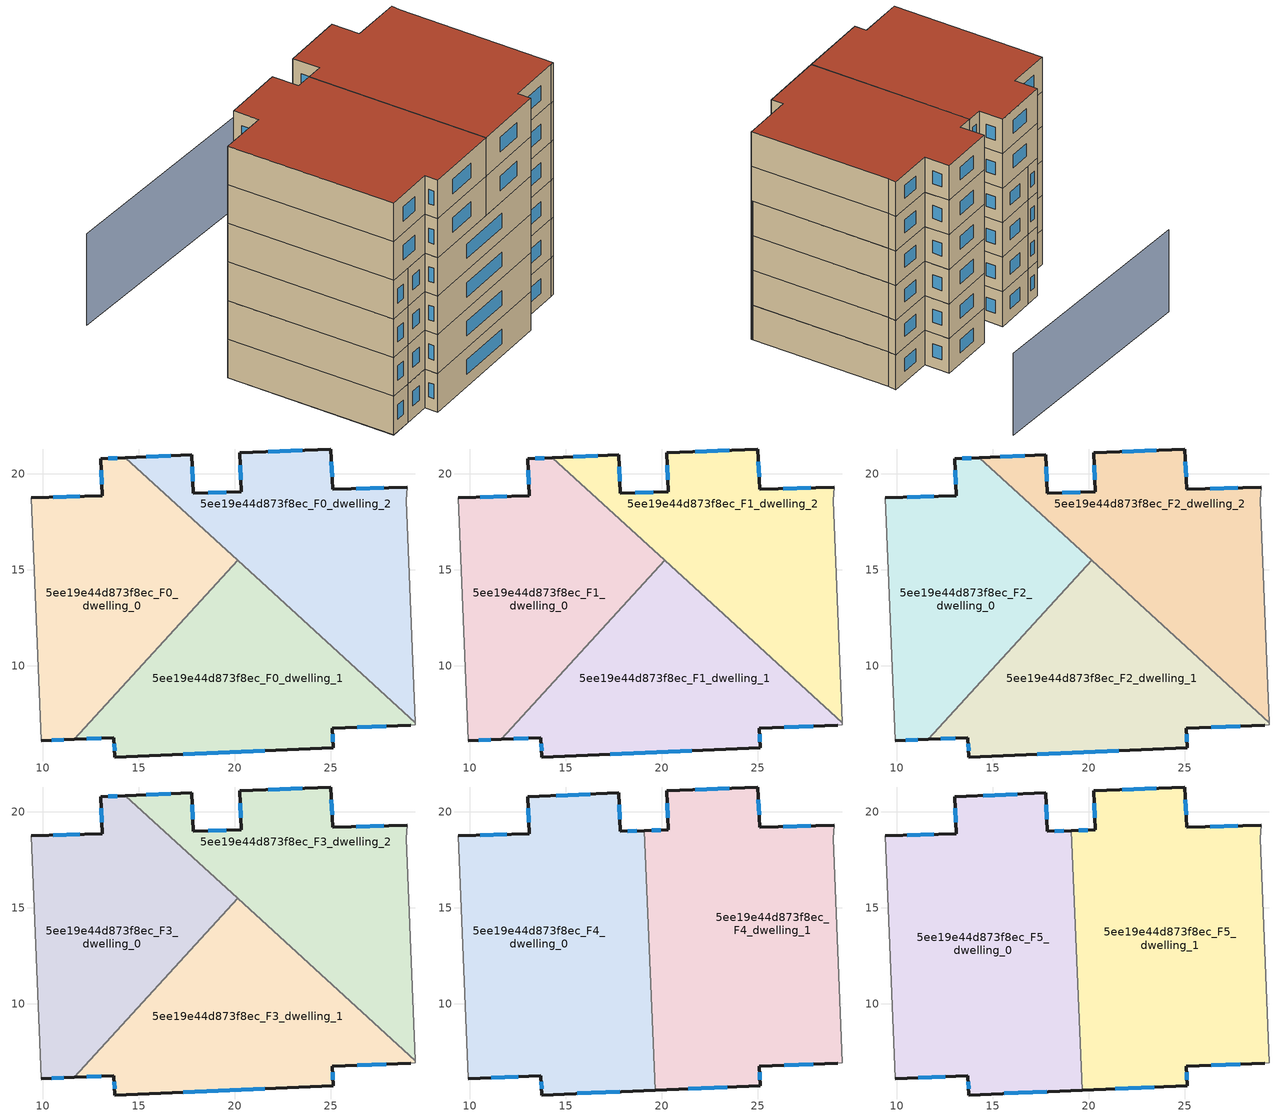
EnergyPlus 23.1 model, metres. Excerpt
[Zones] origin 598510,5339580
5ee19e44d873f8ec_F0_dwelling_0
 floor ground (EU_floor_Construction): 20.13,15.49 11.62,6.16 9.91,6.09 9.38,18.75 13.09,18.85 13.01,20.78 14.28,20.83 z0
 wall outside (EU_wall_Construction): 9.91,6.09 11.62,6.16 / 14.28,20.83 13.01,20.78 13.09,18.85 9.38,18.75 z0:3
 wall adiabatic (EU_wall_Construction): 9.38,18.75 9.91,6.09 z0:3
 wall to 5ee19e44d873f8ec_F0_dwelling_1 (EU_wall_Construction): 11.62,6.16 20.14,15.49 z0:3
 wall to 5ee19e44d873f8ec_F0_dwelling_2 (EU_wall_Construction): 20.14,15.49 14.28,20.83 z0:3
 window (EU_Window_Construction): 10.45,6.11 11.08,6.14 / 11.93,18.82 10.54,18.78 / 13.03,20.18 13.06,19.46 / 13.88,20.82 13.41,20.8 z0.94:2.06
5ee19e44d873f8ec_F0_dwelling_1
 floor ground (EU_floor_Construction): 29.4,7.04 29.4,6.92 29.17,6.91 25.08,6.73 25.12,5.73 13.75,5.25 13.7,6.25 11.62,6.16 20.13,15.49 z0
 wall outside (EU_wall_Construction): 11.62,6.16 13.7,6.25 13.75,5.25 25.12,5.73 25.08,6.73 29.17,6.91 z0:3
 wall adiabatic (EU_wall_Construction): 29.17,6.91 29.4,6.92 29.4,7.04 z0:3
 wall to 5ee19e44d873f8ec_F0_dwelling_2 (EU_wall_Construction): 29.4,7.04 20.14,15.49 z0:3
 window (EU_Window_Construction): 26.36,6.79 27.88,6.85 / 25.1,6.05 25.09,6.42 / 17.31,5.4 21.55,5.58 / 13.71,5.93 13.73,5.56 / 12.27,6.19 13.05,6.22 z0.94:2.06
5ee19e44d873f8ec_F0_dwelling_2
 floor ground (EU_floor_Construction): 28.98,19.31 28.91,18.62 29.4,7.04 14.28,20.83 17.75,20.98 17.84,18.98 20.33,19.06 20.25,21.09 24.99,21.29 25.09,19.19 z0
 wall outside (EU_wall_Construction): 28.98,19.31 25.09,19.19 24.99,21.29 20.25,21.09 20.33,19.06 17.84,18.98 17.75,20.98 14.28,20.83 z0:3
 wall adiabatic (EU_wall_Construction): 29.4,7.04 28.91,18.62 28.98,19.31 z0:3
 window (EU_Window_Construction): 20.28,20.45 20.31,19.69 / 23.51,21.22 21.74,21.15 / 25.06,19.85 25.03,20.63 / 27.76,19.27 26.31,19.23 / 16.66,20.94 15.37,20.88 / 17.81,19.61 17.78,20.36 / 19.55,19.03 18.62,19.01 z0.94:2.06
5ee19e44d873f8ec_F1_dwelling_0
 floor to 5ee19e44d873f8ec_F0_dwelling_0 (EU_floor_Construction): 20.13,15.49 11.62,6.16 9.91,6.09 9.38,18.75 13.09,18.85 13.01,20.78 14.28,20.83 z3
 wall outside (EU_wall_Construction): 9.91,6.09 11.62,6.16 / 14.28,20.83 13.01,20.78 13.09,18.85 9.38,18.75 z3:6
 wall adiabatic (EU_wall_Construction): 9.38,18.75 9.91,6.09 z3:6
 wall to 5ee19e44d873f8ec_F1_dwelling_1 (EU_wall_Construction): 11.62,6.16 20.14,15.49 z3:6
 wall to 5ee19e44d873f8ec_F1_dwelling_2 (EU_wall_Construction): 20.14,15.49 14.28,20.83 z3:6
 window (EU_Window_Construction): 10.45,6.11 11.08,6.14 / 11.93,18.82 10.54,18.78 / 13.03,20.18 13.06,19.46 / 13.88,20.82 13.41,20.8 z3.94:5.06
5ee19e44d873f8ec_F1_dwelling_1
 floor to 5ee19e44d873f8ec_F0_dwelling_1 (EU_floor_Construction): 29.4,7.04 29.4,6.92 29.17,6.91 25.08,6.73 25.12,5.73 13.75,5.25 13.7,6.25 11.62,6.16 20.13,15.49 z3
 wall outside (EU_wall_Construction): 11.62,6.16 13.7,6.25 13.75,5.25 25.12,5.73 25.08,6.73 29.17,6.91 z3:6
 wall adiabatic (EU_wall_Construction): 29.17,6.91 29.4,6.92 29.4,7.04 z3:6
 wall to 5ee19e44d873f8ec_F1_dwelling_2 (EU_wall_Construction): 29.4,7.04 20.14,15.49 z3:6
 window (EU_Window_Construction): 26.36,6.79 27.88,6.85 / 25.1,6.05 25.09,6.42 / 17.31,5.4 21.55,5.58 / 13.71,5.93 13.73,5.56 / 12.27,6.19 13.05,6.22 z3.94:5.06
5ee19e44d873f8ec_F1_dwelling_2
 floor to 5ee19e44d873f8ec_F0_dwelling_2 (EU_floor_Construction): 28.98,19.31 28.91,18.62 29.4,7.04 14.28,20.83 17.75,20.98 17.84,18.98 20.33,19.06 20.25,21.09 24.99,21.29 25.09,19.19 z3
 wall outside (EU_wall_Construction): 28.98,19.31 25.09,19.19 24.99,21.29 20.25,21.09 20.33,19.06 17.84,18.98 17.75,20.98 14.28,20.83 z3:6
 wall adiabatic (EU_wall_Construction): 29.4,7.04 28.91,18.62 28.98,19.31 z3:6
 window (EU_Window_Construction): 20.28,20.45 20.31,19.69 / 23.51,21.22 21.74,21.15 / 25.06,19.85 25.03,20.63 / 27.76,19.27 26.31,19.23 / 16.66,20.94 15.37,20.88 / 17.81,19.61 17.78,20.36 / 19.55,19.03 18.62,19.01 z3.94:5.06
5ee19e44d873f8ec_F2_dwelling_0
 floor to 5ee19e44d873f8ec_F1_dwelling_0 (EU_floor_Construction): 20.13,15.49 11.62,6.16 9.91,6.09 9.38,18.75 13.09,18.85 13.01,20.78 14.28,20.83 z6
 wall outside (EU_wall_Construction): 9.91,6.09 11.62,6.16 / 14.28,20.83 13.01,20.78 13.09,18.85 9.38,18.75 z6:9
 wall adiabatic (EU_wall_Construction): 9.38,18.75 9.91,6.09 z6:9
 wall to 5ee19e44d873f8ec_F2_dwelling_1 (EU_wall_Construction): 11.62,6.16 20.14,15.49 z6:9
 wall to 5ee19e44d873f8ec_F2_dwelling_2 (EU_wall_Construction): 20.14,15.49 14.28,20.83 z6:9
 window (EU_Window_Construction): 10.45,6.11 11.08,6.14 / 11.93,18.82 10.54,18.78 / 13.03,20.18 13.06,19.46 / 13.88,20.82 13.41,20.8 z6.94:8.06
5ee19e44d873f8ec_F2_dwelling_1
 floor to 5ee19e44d873f8ec_F1_dwelling_1 (EU_floor_Construction): 29.4,7.04 29.4,6.92 29.17,6.91 25.08,6.73 25.12,5.73 13.75,5.25 13.7,6.25 11.62,6.16 20.13,15.49 z6
 wall outside (EU_wall_Construction): 11.62,6.16 13.7,6.25 13.75,5.25 25.12,5.73 25.08,6.73 29.17,6.91 z6:9
 wall adiabatic (EU_wall_Construction): 29.17,6.91 29.4,6.92 29.4,7.04 z6:9
 wall to 5ee19e44d873f8ec_F2_dwelling_2 (EU_wall_Construction): 29.4,7.04 20.14,15.49 z6:9
 window (EU_Window_Construction): 26.36,6.79 27.88,6.85 / 25.1,6.05 25.09,6.42 / 17.31,5.4 21.55,5.58 / 13.71,5.93 13.73,5.56 / 12.27,6.19 13.05,6.22 z6.94:8.06
5ee19e44d873f8ec_F2_dwelling_2
 floor to 5ee19e44d873f8ec_F1_dwelling_2 (EU_floor_Construction): 28.98,19.31 28.91,18.62 29.4,7.04 14.28,20.83 17.75,20.98 17.84,18.98 20.33,19.06 20.25,21.09 24.99,21.29 25.09,19.19 z6
 wall outside (EU_wall_Construction): 28.98,19.31 25.09,19.19 24.99,21.29 20.25,21.09 20.33,19.06 17.84,18.98 17.75,20.98 14.28,20.83 z6:9
 wall adiabatic (EU_wall_Construction): 29.4,7.04 28.91,18.62 28.98,19.31 z6:9
 window (EU_Window_Construction): 20.28,20.45 20.31,19.69 / 23.51,21.22 21.74,21.15 / 25.06,19.85 25.03,20.63 / 27.76,19.27 26.31,19.23 / 16.66,20.94 15.37,20.88 / 17.81,19.61 17.78,20.36 / 19.55,19.03 18.62,19.01 z6.94:8.06
5ee19e44d873f8ec_F3_dwelling_0
 floor to 5ee19e44d873f8ec_F2_dwelling_0 (EU_floor_Construction): 20.13,15.49 11.62,6.16 9.91,6.09 9.38,18.75 13.09,18.85 13.01,20.78 14.28,20.83 z9
 wall outside (EU_wall_Construction): 9.91,6.09 11.62,6.16 / 14.28,20.83 13.01,20.78 13.09,18.85 9.38,18.75 z9:12
 wall adiabatic (EU_wall_Construction): 9.38,18.75 9.91,6.09 z9:12
 wall to 5ee19e44d873f8ec_F3_dwelling_1 (EU_wall_Construction): 11.62,6.16 20.14,15.49 z9:12
 wall to 5ee19e44d873f8ec_F3_dwelling_2 (EU_wall_Construction): 20.14,15.49 14.28,20.83 z9:12
 window (EU_Window_Construction): 10.45,6.11 11.08,6.14 / 11.93,18.82 10.54,18.78 / 13.03,20.18 13.06,19.46 / 13.88,20.82 13.41,20.8 z9.94:11.06
5ee19e44d873f8ec_F3_dwelling_1
 floor to 5ee19e44d873f8ec_F2_dwelling_1 (EU_floor_Construction): 29.4,7.04 29.4,6.92 29.17,6.91 25.08,6.73 25.12,5.73 13.75,5.25 13.7,6.25 11.62,6.16 20.13,15.49 z9
 wall outside (EU_wall_Construction): 11.62,6.16 13.7,6.25 13.75,5.25 25.12,5.73 25.08,6.73 29.17,6.91 z9:12
 wall adiabatic (EU_wall_Construction): 29.17,6.91 29.4,6.92 29.4,7.04 z9:12
 wall to 5ee19e44d873f8ec_F3_dwelling_2 (EU_wall_Construction): 29.4,7.04 20.14,15.49 z9:12
 window (EU_Window_Construction): 26.36,6.79 27.88,6.85 / 25.1,6.05 25.09,6.42 / 17.31,5.4 21.55,5.58 / 13.71,5.93 13.73,5.56 / 12.27,6.19 13.05,6.22 z9.94:11.06
5ee19e44d873f8ec_F3_dwelling_2
 floor to 5ee19e44d873f8ec_F2_dwelling_2 (EU_floor_Construction): 28.98,19.31 28.91,18.62 29.4,7.04 14.28,20.83 17.75,20.98 17.84,18.98 20.33,19.06 20.25,21.09 24.99,21.29 25.09,19.19 z9
 wall outside (EU_wall_Construction): 28.98,19.31 25.09,19.19 24.99,21.29 20.25,21.09 20.33,19.06 17.84,18.98 17.75,20.98 14.28,20.83 z9:12
 wall adiabatic (EU_wall_Construction): 29.4,7.04 28.91,18.62 28.98,19.31 z9:12
 window (EU_Window_Construction): 20.28,20.45 20.31,19.69 / 23.51,21.22 21.74,21.15 / 25.06,19.85 25.03,20.63 / 27.76,19.27 26.31,19.23 / 16.66,20.94 15.37,20.88 / 17.81,19.61 17.78,20.36 / 19.55,19.03 18.62,19.01 z9.94:11.06
5ee19e44d873f8ec_F4_dwelling_0
 floor to 5ee19e44d873f8ec_F3_dwelling_0 (EU_floor_Construction): 19.19,16.35 19.27,14.54 11.62,6.16 9.91,6.09 9.38,18.75 13.09,18.85 13.01,20.78 14.28,20.83 z12
 floor to 5ee19e44d873f8ec_F3_dwelling_1 (EU_floor_Construction): 19.27,14.54 19.65,5.5 13.75,5.25 13.7,6.25 11.62,6.16 z12
 floor to 5ee19e44d873f8ec_F3_dwelling_2 (EU_floor_Construction): 17.75,20.98 17.84,18.98 19.08,19.02 19.19,16.35 14.28,20.83 z12
 wall outside (EU_wall_Construction): 19.08,19.02 17.84,18.98 17.75,20.98 13.01,20.78 13.09,18.85 9.38,18.75 / 9.91,6.09 13.7,6.25 13.75,5.25 19.65,5.5 z12:15
 wall adiabatic (EU_wall_Construction): 9.38,18.75 9.91,6.09 z12:15
 wall to 5ee19e44d873f8ec_F4_dwelling_1 (EU_wall_Construction): 19.65,5.5 19.08,19.02 z12:15
 window (EU_Window_Construction): 13.03,20.18 13.06,19.46 / 16.26,20.92 14.49,20.84 / 17.81,19.61 17.78,20.36 / 18.69,19.01 18.23,19 / 15.6,5.32 17.8,5.42 / 13.71,5.93 13.73,5.56 / 11.1,6.14 12.51,6.2 / 11.93,18.82 10.54,18.78 z12.94:14.06
5ee19e44d873f8ec_F4_dwelling_1
 floor to 5ee19e44d873f8ec_F3_dwelling_0 (EU_floor_Construction): 20.13,15.49 19.27,14.54 19.19,16.35 z12
 floor to 5ee19e44d873f8ec_F3_dwelling_2 (EU_floor_Construction): 19.08,19.02 20.13,15.49 19.19,16.35 z12; 28.98,19.31 28.91,18.62 29.4,7.04 20.13,15.49 20.33,19.06 20.25,21.09 24.99,21.29 25.09,19.19 z12; 20.33,19.06 20.13,15.49 19.08,19.02 z12
 floor to 5ee19e44d873f8ec_F3_dwelling_1 (EU_floor_Construction): 29.4,7.04 29.4,6.92 29.17,6.91 25.08,6.73 25.12,5.73 19.65,5.5 19.27,14.54 20.13,15.49 z12
 wall outside (EU_wall_Construction): 28.98,19.31 25.09,19.19 24.99,21.29 20.25,21.09 20.33,19.06 19.08,19.02 / 19.65,5.5 25.12,5.73 25.08,6.73 29.17,6.91 z12:15
 wall adiabatic (EU_wall_Construction): 29.17,6.91 29.4,6.92 28.91,18.62 28.98,19.31 z12:15
 window (EU_Window_Construction): 25.06,19.85 25.03,20.63 / 27.76,19.27 26.31,19.23 / 26.36,6.79 27.88,6.85 / 25.1,6.05 25.09,6.42 / 21.36,5.57 23.4,5.66 / 19.94,19.05 19.47,19.03 / 20.28,20.45 20.31,19.69 / 23.51,21.22 21.74,21.15 z12.94:14.06
5ee19e44d873f8ec_F5_dwelling_0
 floor to 5ee19e44d873f8ec_F4_dwelling_0 (EU_floor_Construction): 17.75,20.98 17.84,18.98 19.08,19.02 19.65,5.5 13.75,5.25 13.7,6.25 9.91,6.09 9.38,18.75 13.09,18.85 13.01,20.78 z15
 wall outside (EU_wall_Construction): 19.08,19.02 17.84,18.98 17.75,20.98 13.01,20.78 13.09,18.85 9.38,18.75 / 9.91,6.09 13.7,6.25 13.75,5.25 19.65,5.5 z15:18
 wall adiabatic (EU_wall_Construction): 9.38,18.75 9.91,6.09 z15:18
 wall to 5ee19e44d873f8ec_F5_dwelling_1 (EU_wall_Construction): 19.65,5.5 19.08,19.02 z15:18
 window (EU_Window_Construction): 13.03,20.18 13.06,19.46 / 16.26,20.92 14.49,20.84 / 17.81,19.61 17.78,20.36 / 18.69,19.01 18.23,19 / 15.6,5.32 17.8,5.42 / 13.71,5.93 13.73,5.56 / 11.1,6.14 12.51,6.2 / 11.93,18.82 10.54,18.78 z15.94:17.06
 roof outside (EU_roof_Construction): 19.65,5.5 19.08,19.02 17.84,18.98 17.75,20.98 13.01,20.78 13.09,18.85 9.38,18.75 9.91,6.09 13.7,6.25 13.75,5.25 z18
5ee19e44d873f8ec_F5_dwelling_1
 floor to 5ee19e44d873f8ec_F4_dwelling_1 (EU_floor_Construction): 28.98,19.31 28.91,18.62 29.4,6.92 29.17,6.91 25.08,6.73 25.12,5.73 19.65,5.5 19.08,19.02 20.33,19.06 20.25,21.09 24.99,21.29 25.09,19.19 z15
 wall outside (EU_wall_Construction): 28.98,19.31 25.09,19.19 24.99,21.29 20.25,21.09 20.33,19.06 19.08,19.02 / 19.65,5.5 25.12,5.73 25.08,6.73 29.17,6.91 z15:18
 wall adiabatic (EU_wall_Construction): 29.17,6.91 29.4,6.92 28.91,18.62 28.98,19.31 z15:18
 window (EU_Window_Construction): 25.06,19.85 25.03,20.63 / 27.76,19.27 26.31,19.23 / 26.36,6.79 27.88,6.85 / 25.1,6.05 25.09,6.42 / 21.36,5.57 23.4,5.66 / 19.94,19.05 19.47,19.03 / 20.28,20.45 20.31,19.69 / 23.51,21.22 21.74,21.15 z15.94:17.06
 roof outside (EU_roof_Construction): 29.4,6.92 28.91,18.62 28.98,19.31 25.09,19.19 24.99,21.29 20.25,21.09 20.33,19.06 19.08,19.02 19.65,5.5 25.12,5.73 25.08,6.73 29.17,6.91 z18
shading: 29.09,29.69 9.34,29.8 z0:7.1
[Building]
EU S2 Campaign: North Axis=0; Terrain=City; Solar Distribution=FullExterior
[Site:Location]
Vienna: Latitude=48; Longitude=16.5; Time Zone=1; Elevation=183
[SizingPeriod:WeatherFileDays]
AnnualSizingPeriod: Begin Month=1; Begin Day of Month=1; End Month=12; End Day of Month=31; Day of Week for Start Day=Monday; Use Weather File Daylight Saving Period=No; Use Weather File Rain and Snow Indicators=No
[MATERIAL]
EU_InternalMass_Material: Roughness=MediumRough; Thickness=0.1; Conductivity=1; Density=1800; Specific Heat=900; Thermal Absorptance=0.9; Solar Absorptance=0.7; Visible Absorptance=0.7
[MATERIAL:NOMASS] Roughness=MediumRough; Thermal Absorptance=0.9; Solar Absorptance=0.7; Visible Absorptance=0.7
Name | Thermal Resistance
EU_wall_NoMass | 0.914258
EU_roof_NoMass | 0.954009
EU_floor_NoMass | 1.09711
[WINDOWMATERIAL:SIMPLEGLAZINGSYSTEM]
EU_Window_SimpleGlazing: UFactor=2.09642; Solar Heat Gain Coefficient=0.65; Visible Transmittance=0.65
[CONSTRUCTION]
EU_wall_Construction: EU_wall_NoMass
EU_roof_Construction: EU_roof_NoMass
EU_floor_Construction: EU_floor_NoMass
EU_Window_Construction: EU_Window_SimpleGlazing
EU_InternalMass_Construction: EU_InternalMass_Material
[ZONE] Type=1; Multiplier=1; Ceiling Height=autocalculate; Floor Area=autocalculate; Part of Total Floor Area=Yes
Name | Volume
5ee19e44d873f8ec_F0_dwelling_0; 5ee19e44d873f8ec_F1_dwelling_0; 5ee19e44d873f8ec_F2_dwelling_0; 5ee19e44d873f8ec_F3_dwelling_0 | 275.111
5ee19e44d873f8ec_F4_dwelling_0 | 412.664
5ee19e44d873f8ec_F5_dwelling_0 | 412.675
5ee19e44d873f8ec_F0_dwelling_1; 5ee19e44d873f8ec_F1_dwelling_1; 5ee19e44d873f8ec_F2_dwelling_1; 5ee19e44d873f8ec_F3_dwelling_1 | 275.103
5ee19e44d873f8ec_F4_dwelling_1 | 412.643
5ee19e44d873f8ec_F5_dwelling_1 | 412.655
5ee19e44d873f8ec_F0_dwelling_2; 5ee19e44d873f8ec_F1_dwelling_2; 5ee19e44d873f8ec_F2_dwelling_2; 5ee19e44d873f8ec_F3_dwelling_2 | 275.107
[INTERNALMASS] Construction=EU_InternalMass_Construction
Name | Zone or ZoneList | Surface Area
5ee19e44d873f8ec_F0_dwelling_0_EU_InternalMass | 5ee19e44d873f8ec_F0_dwelling_0 | 91.705
5ee19e44d873f8ec_F0_dwelling_1_EU_InternalMass | 5ee19e44d873f8ec_F0_dwelling_1 | 91.703
5ee19e44d873f8ec_F0_dwelling_2_EU_InternalMass | 5ee19e44d873f8ec_F0_dwelling_2 | 91.7024
5ee19e44d873f8ec_F1_dwelling_0_EU_InternalMass | 5ee19e44d873f8ec_F1_dwelling_0 | 91.705
5ee19e44d873f8ec_F1_dwelling_1_EU_InternalMass | 5ee19e44d873f8ec_F1_dwelling_1 | 91.703
5ee19e44d873f8ec_F1_dwelling_2_EU_InternalMass | 5ee19e44d873f8ec_F1_dwelling_2 | 91.7024
5ee19e44d873f8ec_F2_dwelling_0_EU_InternalMass | 5ee19e44d873f8ec_F2_dwelling_0 | 91.705
5ee19e44d873f8ec_F2_dwelling_1_EU_InternalMass | 5ee19e44d873f8ec_F2_dwelling_1 | 91.703
5ee19e44d873f8ec_F2_dwelling_2_EU_InternalMass | 5ee19e44d873f8ec_F2_dwelling_2 | 91.7024
5ee19e44d873f8ec_F3_dwelling_0_EU_InternalMass | 5ee19e44d873f8ec_F3_dwelling_0 | 91.705
5ee19e44d873f8ec_F3_dwelling_1_EU_InternalMass | 5ee19e44d873f8ec_F3_dwelling_1 | 91.703
5ee19e44d873f8ec_F3_dwelling_2_EU_InternalMass | 5ee19e44d873f8ec_F3_dwelling_2 | 91.7024
5ee19e44d873f8ec_F4_dwelling_0_EU_InternalMass | 5ee19e44d873f8ec_F4_dwelling_0 | 137.558
5ee19e44d873f8ec_F4_dwelling_1_EU_InternalMass | 5ee19e44d873f8ec_F4_dwelling_1 | 137.552
5ee19e44d873f8ec_F5_dwelling_0_EU_InternalMass | 5ee19e44d873f8ec_F5_dwelling_0 | 137.558
5ee19e44d873f8ec_F5_dwelling_1_EU_InternalMass | 5ee19e44d873f8ec_F5_dwelling_1 | 137.552
[OTHEREQUIPMENT] Fuel Type=Electricity; Design Level Calculation Method=Watts/Area; Power per Zone Floor Area=1; Fraction Latent=0; Fraction Radiant=0; Fraction Lost=0; Carbon Dioxide Generation Rate=0; EndUse Subcategory=EU_Step8_InternalGains
Name | Zone or ZoneList or Space or SpaceList | Schedule
EU_Step8_InternalGain_5ee19e44d873f8ec_F0_dwelling_0_f000 | 5ee19e44d873f8ec_F0_dwelling_0 | EU_Step8_GainSchedule_5ee19e44d873f8ec_F0_dwelling_0_f000
EU_Step8_InternalGain_5ee19e44d873f8ec_F0_dwelling_1_f000 | 5ee19e44d873f8ec_F0_dwelling_1 | EU_Step8_GainSchedule_5ee19e44d873f8ec_F0_dwelling_1_f000
EU_Step8_InternalGain_5ee19e44d873f8ec_F0_dwelling_2_f000 | 5ee19e44d873f8ec_F0_dwelling_2 | EU_Step8_GainSchedule_5ee19e44d873f8ec_F0_dwelling_2_f000
EU_Step8_InternalGain_5ee19e44d873f8ec_F1_dwelling_0_f000 | 5ee19e44d873f8ec_F1_dwelling_0 | EU_Step8_GainSchedule_5ee19e44d873f8ec_F1_dwelling_0_f000
EU_Step8_InternalGain_5ee19e44d873f8ec_F1_dwelling_1_f000 | 5ee19e44d873f8ec_F1_dwelling_1 | EU_Step8_GainSchedule_5ee19e44d873f8ec_F1_dwelling_1_f000
EU_Step8_InternalGain_5ee19e44d873f8ec_F1_dwelling_2_f000 | 5ee19e44d873f8ec_F1_dwelling_2 | EU_Step8_GainSchedule_5ee19e44d873f8ec_F1_dwelling_2_f000
EU_Step8_InternalGain_5ee19e44d873f8ec_F2_dwelling_0_f000 | 5ee19e44d873f8ec_F2_dwelling_0 | EU_Step8_GainSchedule_5ee19e44d873f8ec_F2_dwelling_0_f000
EU_Step8_InternalGain_5ee19e44d873f8ec_F2_dwelling_1_f000 | 5ee19e44d873f8ec_F2_dwelling_1 | EU_Step8_GainSchedule_5ee19e44d873f8ec_F2_dwelling_1_f000
EU_Step8_InternalGain_5ee19e44d873f8ec_F2_dwelling_2_f000 | 5ee19e44d873f8ec_F2_dwelling_2 | EU_Step8_GainSchedule_5ee19e44d873f8ec_F2_dwelling_2_f000
EU_Step8_InternalGain_5ee19e44d873f8ec_F3_dwelling_0_f000 | 5ee19e44d873f8ec_F3_dwelling_0 | EU_Step8_GainSchedule_5ee19e44d873f8ec_F3_dwelling_0_f000
EU_Step8_InternalGain_5ee19e44d873f8ec_F3_dwelling_1_f000 | 5ee19e44d873f8ec_F3_dwelling_1 | EU_Step8_GainSchedule_5ee19e44d873f8ec_F3_dwelling_1_f000
EU_Step8_InternalGain_5ee19e44d873f8ec_F3_dwelling_2_f000 | 5ee19e44d873f8ec_F3_dwelling_2 | EU_Step8_GainSchedule_5ee19e44d873f8ec_F3_dwelling_2_f000
EU_Step8_InternalGain_5ee19e44d873f8ec_F4_dwelling_0_f000 | 5ee19e44d873f8ec_F4_dwelling_0 | EU_Step8_GainSchedule_5ee19e44d873f8ec_F4_dwelling_0_f000
EU_Step8_InternalGain_5ee19e44d873f8ec_F4_dwelling_1_f000 | 5ee19e44d873f8ec_F4_dwelling_1 | EU_Step8_GainSchedule_5ee19e44d873f8ec_F4_dwelling_1_f000
EU_Step8_InternalGain_5ee19e44d873f8ec_F5_dwelling_0_f000 | 5ee19e44d873f8ec_F5_dwelling_0 | EU_Step8_GainSchedule_5ee19e44d873f8ec_F5_dwelling_0_f000
EU_Step8_InternalGain_5ee19e44d873f8ec_F5_dwelling_1_f000 | 5ee19e44d873f8ec_F5_dwelling_1 | EU_Step8_GainSchedule_5ee19e44d873f8ec_F5_dwelling_1_f000
[ZONEVENTILATION:DESIGNFLOWRATE] Schedule=EU_AlwaysOn; Design Flow Rate Calculation Method=AirChanges/Hour; Air Changes per Hour=0.546891; Ventilation Type=Natural; Fan Pressure Rise=0; Fan Total Efficiency=1; Constant Term Coefficient=1; Temperature Term Coefficient=0; Velocity Term Coefficient=0; Velocity Squared Term Coefficient=0; Minimum Indoor Temperature=-100; Maximum Indoor Temperature=100; Delta Temperature=-100; Minimum Outdoor Temperature=-100; Maximum Outdoor Temperature=100; Maximum Wind Speed=40
Name | Zone or ZoneList or Space or SpaceList
EU_ConstantAir_5ee19e44d873f8ec_F0_dwelling_0 | 5ee19e44d873f8ec_F0_dwelling_0
EU_ConstantAir_5ee19e44d873f8ec_F0_dwelling_1 | 5ee19e44d873f8ec_F0_dwelling_1
EU_ConstantAir_5ee19e44d873f8ec_F0_dwelling_2 | 5ee19e44d873f8ec_F0_dwelling_2
EU_ConstantAir_5ee19e44d873f8ec_F1_dwelling_0 | 5ee19e44d873f8ec_F1_dwelling_0
EU_ConstantAir_5ee19e44d873f8ec_F1_dwelling_1 | 5ee19e44d873f8ec_F1_dwelling_1
EU_ConstantAir_5ee19e44d873f8ec_F1_dwelling_2 | 5ee19e44d873f8ec_F1_dwelling_2
EU_ConstantAir_5ee19e44d873f8ec_F2_dwelling_0 | 5ee19e44d873f8ec_F2_dwelling_0
EU_ConstantAir_5ee19e44d873f8ec_F2_dwelling_1 | 5ee19e44d873f8ec_F2_dwelling_1
EU_ConstantAir_5ee19e44d873f8ec_F2_dwelling_2 | 5ee19e44d873f8ec_F2_dwelling_2
EU_ConstantAir_5ee19e44d873f8ec_F3_dwelling_0 | 5ee19e44d873f8ec_F3_dwelling_0
EU_ConstantAir_5ee19e44d873f8ec_F3_dwelling_1 | 5ee19e44d873f8ec_F3_dwelling_1
EU_ConstantAir_5ee19e44d873f8ec_F3_dwelling_2 | 5ee19e44d873f8ec_F3_dwelling_2
EU_ConstantAir_5ee19e44d873f8ec_F4_dwelling_0 | 5ee19e44d873f8ec_F4_dwelling_0
EU_ConstantAir_5ee19e44d873f8ec_F4_dwelling_1 | 5ee19e44d873f8ec_F4_dwelling_1
EU_ConstantAir_5ee19e44d873f8ec_F5_dwelling_0 | 5ee19e44d873f8ec_F5_dwelling_0
EU_ConstantAir_5ee19e44d873f8ec_F5_dwelling_1 | 5ee19e44d873f8ec_F5_dwelling_1
[HVACTEMPLATE:THERMOSTAT] Constant Heating Setpoint=20; Constant Cooling Setpoint=50
EU_HeatOnly_5ee19e44d873f8ec_F0_dwelling_0; EU_HeatOnly_5ee19e44d873f8ec_F0_dwelling_1; EU_HeatOnly_5ee19e44d873f8ec_F0_dwelling_2; EU_HeatOnly_5ee19e44d873f8ec_F1_dwelling_0; EU_HeatOnly_5ee19e44d873f8ec_F1_dwelling_1; EU_HeatOnly_5ee19e44d873f8ec_F1_dwelling_2; EU_HeatOnly_5ee19e44d873f8ec_F2_dwelling_0; EU_HeatOnly_5ee19e44d873f8ec_F2_dwelling_1; EU_HeatOnly_5ee19e44d873f8ec_F2_dwelling_2; EU_HeatOnly_5ee19e44d873f8ec_F3_dwelling_0; EU_HeatOnly_5ee19e44d873f8ec_F3_dwelling_1; EU_HeatOnly_5ee19e44d873f8ec_F3_dwelling_2; EU_HeatOnly_5ee19e44d873f8ec_F4_dwelling_0; EU_HeatOnly_5ee19e44d873f8ec_F4_dwelling_1; EU_HeatOnly_5ee19e44d873f8ec_F5_dwelling_0; EU_HeatOnly_5ee19e44d873f8ec_F5_dwelling_1
[HVACTEMPLATE:ZONE:IDEALLOADSAIRSYSTEM] System Availability Schedule=EU_AlwaysOn; Maximum Heating Supply Air Temperature=50; Minimum Cooling Supply Air Temperature=13; Maximum Heating Supply Air Humidity Ratio=0.0156; Minimum Cooling Supply Air Humidity Ratio=0.0077; Heating Limit=NoLimit; Cooling Limit=NoLimit; Heating Availability Schedule=EU_AlwaysOn; Cooling Availability Schedule=EU_CoolingOff; Dehumidification Control Type=ConstantSensibleHeatRatio; Cooling Sensible Heat Ratio=0.7; Dehumidification Setpoint=60; Humidification Control Type=None; Humidification Setpoint=30; Outdoor Air Method=None; Outdoor Air Flow Rate per Person=0.00944; Outdoor Air Flow Rate per Zone Floor Area=0; Outdoor Air Flow Rate per Zone=0; Demand Controlled Ventilation Type=None; Outdoor Air Economizer Type=NoEconomizer; Heat Recovery Type=None; Sensible Heat Recovery Effectiveness=0.7; Latent Heat Recovery Effectiveness=0.65
Name | Template Thermostat
5ee19e44d873f8ec_F0_dwelling_0 | EU_HeatOnly_5ee19e44d873f8ec_F0_dwelling_0
5ee19e44d873f8ec_F0_dwelling_1 | EU_HeatOnly_5ee19e44d873f8ec_F0_dwelling_1
5ee19e44d873f8ec_F0_dwelling_2 | EU_HeatOnly_5ee19e44d873f8ec_F0_dwelling_2
5ee19e44d873f8ec_F1_dwelling_0 | EU_HeatOnly_5ee19e44d873f8ec_F1_dwelling_0
5ee19e44d873f8ec_F1_dwelling_1 | EU_HeatOnly_5ee19e44d873f8ec_F1_dwelling_1
5ee19e44d873f8ec_F1_dwelling_2 | EU_HeatOnly_5ee19e44d873f8ec_F1_dwelling_2
5ee19e44d873f8ec_F2_dwelling_0 | EU_HeatOnly_5ee19e44d873f8ec_F2_dwelling_0
5ee19e44d873f8ec_F2_dwelling_1 | EU_HeatOnly_5ee19e44d873f8ec_F2_dwelling_1
5ee19e44d873f8ec_F2_dwelling_2 | EU_HeatOnly_5ee19e44d873f8ec_F2_dwelling_2
5ee19e44d873f8ec_F3_dwelling_0 | EU_HeatOnly_5ee19e44d873f8ec_F3_dwelling_0
5ee19e44d873f8ec_F3_dwelling_1 | EU_HeatOnly_5ee19e44d873f8ec_F3_dwelling_1
5ee19e44d873f8ec_F3_dwelling_2 | EU_HeatOnly_5ee19e44d873f8ec_F3_dwelling_2
5ee19e44d873f8ec_F4_dwelling_0 | EU_HeatOnly_5ee19e44d873f8ec_F4_dwelling_0
5ee19e44d873f8ec_F4_dwelling_1 | EU_HeatOnly_5ee19e44d873f8ec_F4_dwelling_1
5ee19e44d873f8ec_F5_dwelling_0 | EU_HeatOnly_5ee19e44d873f8ec_F5_dwelling_0
5ee19e44d873f8ec_F5_dwelling_1 | EU_HeatOnly_5ee19e44d873f8ec_F5_dwelling_1
[SIZING:ZONE] Zone Cooling Design Supply Air Temperature Input Method=SupplyAirTemperature; Zone Cooling Design Supply Air Temperature=13; Zone Heating Design Supply Air Temperature Input Method=SupplyAirTemperature; Zone Heating Design Supply Air Temperature=50; Zone Cooling Design Supply Air Humidity Ratio=0.008; Zone Heating Design Supply Air Humidity Ratio=0.008; Cooling Design Air Flow Method=DesignDay; Cooling Design Air Flow Rate=0; Cooling Minimum Air Flow per Zone Floor Area=0.000762; Cooling Minimum Air Flow=0; Cooling Minimum Air Flow Fraction=0.2; Heating Design Air Flow Method=DesignDay; Heating Design Air Flow Rate=0; Heating Maximum Air Flow per Zone Floor Area=0.002032; Heating Maximum Air Flow=0.141576; Heating Maximum Air Flow Fraction=0.3; Account for Dedicated Outdoor Air System=No; Dedicated Outdoor Air System Control Strategy=NeutralSupplyAir; Dedicated Outdoor Air Low Setpoint Temperature for Design=autosize; Dedicated Outdoor Air High Setpoint Temperature for Design=autosize; Zone Load Sizing Method=Sensible Load Only No Latent Load; Zone Latent Cooling Design Supply Air Humidity Ratio Input Method=HumidityRatioDifference; Zone Cooling Design Supply Air Humidity Ratio Difference=0.005; Zone Latent Heating Design Supply Air Humidity Ratio Input Method=HumidityRatioDifference; Zone Humidification Design Supply Air Humidity Ratio Difference=0.005
5ee19e44d873f8ec_F0_dwelling_0; 5ee19e44d873f8ec_F0_dwelling_1; 5ee19e44d873f8ec_F0_dwelling_2; 5ee19e44d873f8ec_F1_dwelling_0; 5ee19e44d873f8ec_F1_dwelling_1; 5ee19e44d873f8ec_F1_dwelling_2; 5ee19e44d873f8ec_F2_dwelling_0; 5ee19e44d873f8ec_F2_dwelling_1; 5ee19e44d873f8ec_F2_dwelling_2; 5ee19e44d873f8ec_F3_dwelling_0; 5ee19e44d873f8ec_F3_dwelling_1; 5ee19e44d873f8ec_F3_dwelling_2; 5ee19e44d873f8ec_F4_dwelling_0; 5ee19e44d873f8ec_F4_dwelling_1; 5ee19e44d873f8ec_F5_dwelling_0; 5ee19e44d873f8ec_F5_dwelling_1
[SCHEDULE:CONSTANT]
Name | Hourly Value
EU_AlwaysOn | 1
EU_CoolingOff | 0
[SCHEDULE:FILE] Column Number=1; Rows to Skip at Top=0; Number of Hours of Data=8760; Column Separator=Comma; Interpolate to Timestep=No; Minutes per Item=60; Adjust Schedule for Daylight Savings=Yes
Name | File
EU_Step8_GainSchedule_5ee19e44d873f8ec_F0_dwelling_0_f000 | ../../schedules/5ee19e44d873f8ec/5ee19e44d873f8ec_F0_dwelling_0_f000_gain.csv
EU_Step8_GainSchedule_5ee19e44d873f8ec_F0_dwelling_1_f000 | ../../schedules/5ee19e44d873f8ec/5ee19e44d873f8ec_F0_dwelling_1_f000_gain.csv
EU_Step8_GainSchedule_5ee19e44d873f8ec_F0_dwelling_2_f000 | ../../schedules/5ee19e44d873f8ec/5ee19e44d873f8ec_F0_dwelling_2_f000_gain.csv
EU_Step8_GainSchedule_5ee19e44d873f8ec_F1_dwelling_0_f000 | ../../schedules/5ee19e44d873f8ec/5ee19e44d873f8ec_F1_dwelling_0_f000_gain.csv
EU_Step8_GainSchedule_5ee19e44d873f8ec_F1_dwelling_1_f000 | ../../schedules/5ee19e44d873f8ec/5ee19e44d873f8ec_F1_dwelling_1_f000_gain.csv
EU_Step8_GainSchedule_5ee19e44d873f8ec_F1_dwelling_2_f000 | ../../schedules/5ee19e44d873f8ec/5ee19e44d873f8ec_F1_dwelling_2_f000_gain.csv
EU_Step8_GainSchedule_5ee19e44d873f8ec_F2_dwelling_0_f000 | ../../schedules/5ee19e44d873f8ec/5ee19e44d873f8ec_F2_dwelling_0_f000_gain.csv
EU_Step8_GainSchedule_5ee19e44d873f8ec_F2_dwelling_1_f000 | ../../schedules/5ee19e44d873f8ec/5ee19e44d873f8ec_F2_dwelling_1_f000_gain.csv
EU_Step8_GainSchedule_5ee19e44d873f8ec_F2_dwelling_2_f000 | ../../schedules/5ee19e44d873f8ec/5ee19e44d873f8ec_F2_dwelling_2_f000_gain.csv
EU_Step8_GainSchedule_5ee19e44d873f8ec_F3_dwelling_0_f000 | ../../schedules/5ee19e44d873f8ec/5ee19e44d873f8ec_F3_dwelling_0_f000_gain.csv
EU_Step8_GainSchedule_5ee19e44d873f8ec_F3_dwelling_1_f000 | ../../schedules/5ee19e44d873f8ec/5ee19e44d873f8ec_F3_dwelling_1_f000_gain.csv
EU_Step8_GainSchedule_5ee19e44d873f8ec_F3_dwelling_2_f000 | ../../schedules/5ee19e44d873f8ec/5ee19e44d873f8ec_F3_dwelling_2_f000_gain.csv
EU_Step8_GainSchedule_5ee19e44d873f8ec_F4_dwelling_0_f000 | ../../schedules/5ee19e44d873f8ec/5ee19e44d873f8ec_F4_dwelling_0_f000_gain.csv
EU_Step8_GainSchedule_5ee19e44d873f8ec_F4_dwelling_1_f000 | ../../schedules/5ee19e44d873f8ec/5ee19e44d873f8ec_F4_dwelling_1_f000_gain.csv
EU_Step8_GainSchedule_5ee19e44d873f8ec_F5_dwelling_0_f000 | ../../schedules/5ee19e44d873f8ec/5ee19e44d873f8ec_F5_dwelling_0_f000_gain.csv
EU_Step8_GainSchedule_5ee19e44d873f8ec_F5_dwelling_1_f000 | ../../schedules/5ee19e44d873f8ec/5ee19e44d873f8ec_F5_dwelling_1_f000_gain.csv
